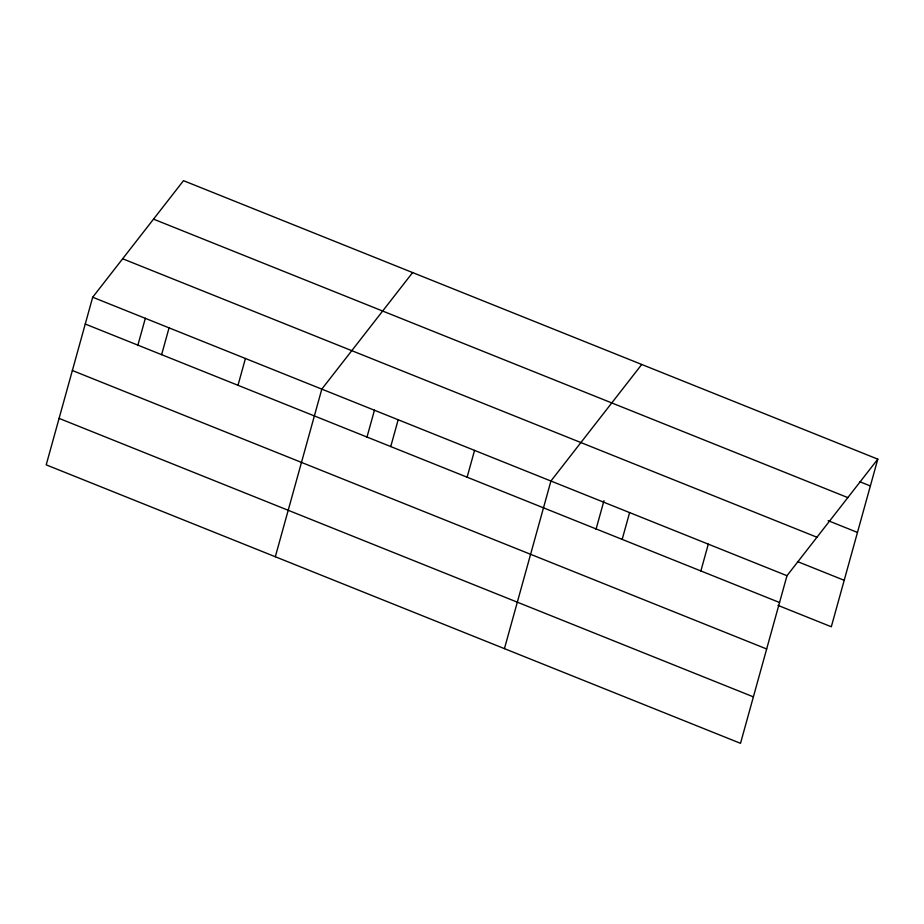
<?xml version="1.0" encoding="UTF-8"?>
<svg xmlns="http://www.w3.org/2000/svg" width="924" height="924" viewBox="0 0 924 924"><rect width="100%" height="100%" fill="white"/><g stroke="black" fill="none" stroke-linecap="round" stroke-linejoin="round"><path stroke-width="1.39" d="M92.689 297.228L46.2 464.853L740.505 743.323L786.982 575.71L877.8 459.147L183.495 180.677L92.689 297.228L786.982 575.71M137.768 345.564L145.357 318.226M161.619 354.666L169.057 327.858M237.999 385.308L245.426 358.489M275.317 556.745L321.806 389.131L412.624 272.568M366.886 437.456L374.474 410.129M390.748 446.569L398.175 419.762M467.117 477.2L474.555 450.392M504.435 648.648L550.923 481.023L641.741 364.472M596.015 529.36L603.973 500.658M622.175 539.397L629.614 512.589M700.866 570.951L708.304 544.144M877.8 459.147L831.311 626.772L777.962 605.37M859.701 481.681L870.362 485.955M153.534 219.138L847.828 497.609M828.135 520.662L857.484 532.432M122.649 258.766L816.955 537.237M797.528 561.584L844.201 580.307M85.251 324.035L779.556 602.517M72.361 370.512L766.666 648.983M59.09 418.387L753.383 696.858"/></g></svg>
